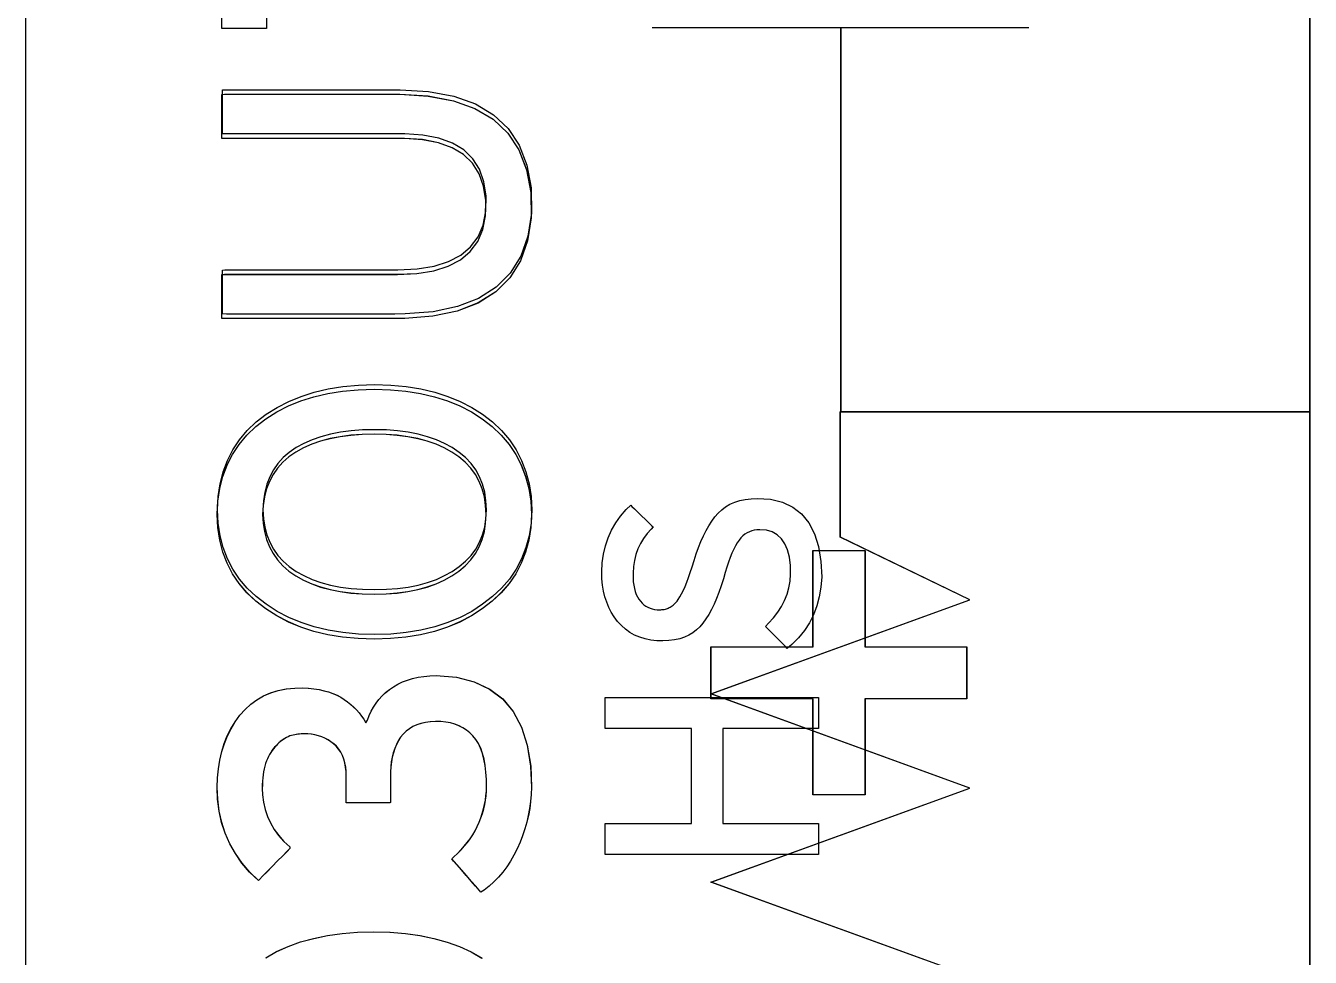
# Model space of a CAD drawing. Extents: x 1 to 47.7, y 0.2 to 35.
# Drawn here: x 34.5485 to 34.9582, y 5.9611 to 6.2583 of the extents above; entities that cross this region are included whole.
import ezdxf

# ---------------------------------------------------------------- set-up
doc = ezdxf.new("R2010")
doc.units = 0
doc.header["$MEASUREMENT"] = 0
for name, color, linetype in [('5_1___24__TARGET_LEDS___12', 7, 'CONTINUOUS'), ('6_1__EMPTY_IO_BOARD_POSITI', 7, 'CONTINUOUS'), ('6_2___8__INDEPENDENT_INPUT', 7, 'CONTINUOUS'), ('6_3___8__OPTOISO_INDEPENDE', 7, 'CONTINUOUS'), ('6_4___24__OPTOISO_INDEPEND', 7, 'CONTINUOUS'), ('6_5___8__INDEPENDENT_INPUT', 7, 'CONTINUOUS'), ('6_6___8__INDEPENDENT_INPUT', 7, 'CONTINUOUS'), ('6_7___8__OPTOISO_INDEPENDE', 7, 'CONTINUOUS'), ('6_8___8__OPTOISO_INDEPENDE', 7, 'CONTINUOUS'), ('7_0_____DWG', 7, 'CONTINUOUS')]:
    doc.layers.add(name, color=color, linetype=linetype)

msp = doc.modelspace()

# ---------------------------------------------------------------- linework, layer by layer
at = {"layer": '5_1___24__TARGET_LEDS___12'}
for points in [[(34.95794, 6.61119), (34.95794, 6.48537), (34.95794, 6.35555), (34.95794, 6.22217), (34.95794, 6.08567), (34.95794, 5.94649), (34.95794, 5.80509), (34.95794, 5.51739), (34.95794, 5.22613), (34.95794, 4.93486), (34.95794, 4.64716)], [(34.74841, 6.2577), (34.86842, 6.2577)], [(34.80842, 6.2577), (34.80842, 6.13521), (34.95794, 6.13521)], [(34.81618, 6.06013), (34.84865, 6.06013), (34.84865, 6.04355), (34.81618, 6.04355), (34.81618, 6.01291), (34.7996, 6.01291), (34.7996, 6.04355), (34.76713, 6.04355), (34.76713, 6.06013), (34.7996, 6.06013), (34.7996, 6.09087), (34.81618, 6.09087), (34.81618, 6.06013)]]:
    msp.add_lwpolyline(points, dxfattribs=at)
for points in [[(34.66785, 6.23786), (34.67697, 6.2373), (34.68497, 6.23578), (34.69187, 6.23331), (34.69765, 6.22987), (34.70232, 6.22547), (34.70588, 6.22011), (34.70832, 6.2138), (34.70965, 6.20652), (34.70977, 6.19849), (34.70863, 6.19115), (34.70637, 6.18475), (34.703, 6.17931), (34.69852, 6.17482), (34.69292, 6.17128), (34.68621, 6.16868), (34.67839, 6.16704), (34.66946, 6.16634), (34.66616, 6.16631), (34.66116, 6.16631), (34.6535, 6.16631), (34.64425, 6.16631), (34.63446, 6.16631), (34.62521, 6.16631), (34.61755, 6.16631), (34.61255, 6.16631), (34.61118, 6.16634), (34.61118, 6.16706), (34.61118, 6.16861), (34.61118, 6.17072), (34.61118, 6.17312), (34.61118, 6.17555), (34.61118, 6.17774), (34.61118, 6.17942), (34.61118, 6.18033), (34.61196, 6.18042), (34.61627, 6.18042), (34.62344, 6.18042), (34.6324, 6.18042), (34.64211, 6.18042), (34.65149, 6.18042), (34.6595, 6.18042), (34.66509, 6.18042), (34.66718, 6.18042), (34.67333, 6.18071), (34.67871, 6.18158), (34.68335, 6.18304), (34.68723, 6.18508), (34.69037, 6.1877), (34.69274, 6.1909), (34.69437, 6.19469), (34.69524, 6.19906), (34.69533, 6.20395), (34.69463, 6.20851), (34.6932, 6.21248), (34.69105, 6.21585), (34.68817, 6.21863), (34.68456, 6.2208), (34.68023, 6.22238), (34.67516, 6.22336), (34.66938, 6.22375), (34.66674, 6.22375), (34.66169, 6.22375), (34.65395, 6.22375), (34.6446, 6.22375), (34.63471, 6.22375), (34.62536, 6.22375), (34.61762, 6.22375), (34.61257, 6.22375), (34.61118, 6.22378), (34.61118, 6.2245), (34.61118, 6.22605), (34.61118, 6.22816), (34.61118, 6.23056), (34.61118, 6.23299), (34.61118, 6.23518), (34.61118, 6.23686), (34.61118, 6.23777), (34.61197, 6.23786), (34.61633, 6.23786), (34.62359, 6.23786), (34.63266, 6.23786), (34.64247, 6.23786), (34.65197, 6.23786), (34.66008, 6.23786), (34.66573, 6.23786)], [(34.65974, 6.1438), (34.66491, 6.14362), (34.66983, 6.14316), (34.67451, 6.14241), (34.67893, 6.14137), (34.68311, 6.14005), (34.68703, 6.13844), (34.6907, 6.13654), (34.69413, 6.13435), (34.69733, 6.13187), (34.70021, 6.12913), (34.70272, 6.12617), (34.70485, 6.123), (34.70661, 6.11961), (34.708, 6.116), (34.70901, 6.11217), (34.70965, 6.10812), (34.70992, 6.10385), (34.70965, 6.09962), (34.70901, 6.09561), (34.708, 6.09183), (34.70661, 6.08826), (34.70485, 6.08492), (34.70272, 6.08179), (34.70021, 6.07889), (34.69733, 6.07621), (34.69413, 6.07372), (34.6907, 6.07148), (34.68703, 6.06954), (34.68311, 6.06789), (34.67893, 6.06653), (34.67451, 6.06547), (34.66983, 6.0647), (34.66491, 6.06423), (34.65974, 6.06405), (34.65456, 6.06423), (34.64963, 6.0647), (34.64494, 6.06547), (34.64049, 6.06653), (34.63629, 6.06789), (34.63234, 6.06954), (34.62863, 6.07148), (34.62516, 6.07372), (34.62196, 6.07621), (34.61913, 6.07889), (34.61666, 6.08179), (34.61456, 6.08492), (34.61283, 6.08826), (34.61147, 6.09183), (34.61048, 6.09561), (34.60987, 6.09962), (34.60962, 6.10385), (34.60987, 6.10812), (34.61048, 6.11217), (34.61147, 6.116), (34.61283, 6.11961), (34.61456, 6.123), (34.61666, 6.12617), (34.61913, 6.12913), (34.62196, 6.13187), (34.62516, 6.13435), (34.62863, 6.13654), (34.63234, 6.13844), (34.63629, 6.14005), (34.64049, 6.14137), (34.64494, 6.14241), (34.64963, 6.14316), (34.65456, 6.14362)], [(34.65974, 6.12942), (34.65592, 6.12933), (34.6523, 6.12907), (34.64888, 6.12862), (34.64565, 6.128), (34.64262, 6.12719), (34.63979, 6.12621), (34.63715, 6.12505), (34.63472, 6.12372), (34.63251, 6.12219), (34.63057, 6.1205), (34.62889, 6.11863), (34.62746, 6.11659), (34.62628, 6.11438), (34.62536, 6.112), (34.6247, 6.10945), (34.62429, 6.10674), (34.62413, 6.10385), (34.62429, 6.10103), (34.6247, 6.09837), (34.62536, 6.09586), (34.62628, 6.09352), (34.62746, 6.09134), (34.62889, 6.08932), (34.63057, 6.08747), (34.63251, 6.08577), (34.63472, 6.08424), (34.63715, 6.08287), (34.63979, 6.08169), (34.64262, 6.08069), (34.64565, 6.07988), (34.64888, 6.07924), (34.6523, 6.07879), (34.65592, 6.07851), (34.65974, 6.07842), (34.66351, 6.07851), (34.66709, 6.07879), (34.67047, 6.07924), (34.67366, 6.07988), (34.67666, 6.08069), (34.67947, 6.08169), (34.68208, 6.08287), (34.68449, 6.08424), (34.68675, 6.08577), (34.68878, 6.08747), (34.69054, 6.08932), (34.69203, 6.09134), (34.69324, 6.09352), (34.69419, 6.09586), (34.69487, 6.09837), (34.69527, 6.10103), (34.69541, 6.10385), (34.69527, 6.10674), (34.69487, 6.10945), (34.69419, 6.112), (34.69324, 6.11438), (34.69203, 6.11659), (34.69054, 6.11863), (34.68878, 6.1205), (34.68675, 6.12219), (34.68449, 6.12372), (34.68208, 6.12505), (34.67947, 6.12621), (34.67666, 6.12719), (34.67366, 6.128), (34.67047, 6.12862), (34.66709, 6.12907), (34.66351, 6.12933)]]:
    msp.add_lwpolyline(points, close=True, dxfattribs=at)
at = {"layer": '6_1__EMPTY_IO_BOARD_POSITI'}
msp.add_lwpolyline([(34.95817, 4.68225), (34.95817, 4.88423), (34.95817, 5.29327), (34.95817, 5.70091), (34.95817, 5.90113), (34.95817, 6.09733), (34.95817, 6.28827), (34.95817, 6.47273), (34.95817, 6.56214)], dxfattribs=at)
at = {"layer": '6_2___8__INDEPENDENT_INPUT'}
for points in [[(34.95794, 6.61119), (34.95794, 6.48537), (34.95794, 6.35555), (34.95794, 6.22217), (34.95794, 6.08567), (34.95794, 5.94649), (34.95794, 5.80509), (34.95794, 5.51739), (34.95794, 5.22613), (34.95794, 4.93486), (34.95794, 4.64716)], [(34.62531, 6.29894), (34.70825, 6.29894), (34.70825, 6.28484), (34.62531, 6.28484), (34.62531, 6.25738), (34.61107, 6.25738), (34.61107, 6.32643), (34.62531, 6.32643), (34.62531, 6.29894)], [(34.7483, 6.2577), (34.8683, 6.2577)], [(34.80829, 6.2577), (34.80829, 6.13521), (34.95794, 6.13521)]]:
    msp.add_lwpolyline(points, dxfattribs=at)
for points in [[(34.66774, 6.23641), (34.67686, 6.23585), (34.68486, 6.23434), (34.69176, 6.23186), (34.69754, 6.22842), (34.70221, 6.22403), (34.70577, 6.21867), (34.70821, 6.21235), (34.70955, 6.20508), (34.70967, 6.19705), (34.70852, 6.18971), (34.70626, 6.18331), (34.70289, 6.17787), (34.69841, 6.17338), (34.69281, 6.16983), (34.6861, 6.16724), (34.67828, 6.16559), (34.66935, 6.1649), (34.66605, 6.16488), (34.66105, 6.16488), (34.65339, 6.16488), (34.64414, 6.16488), (34.63436, 6.16488), (34.6251, 6.16488), (34.61744, 6.16488), (34.61244, 6.16488), (34.61107, 6.1649), (34.61107, 6.16562), (34.61107, 6.16717), (34.61107, 6.16928), (34.61107, 6.17168), (34.61107, 6.1741), (34.61107, 6.17629), (34.61107, 6.17797), (34.61107, 6.17888), (34.61185, 6.17897), (34.61616, 6.17897), (34.62333, 6.17897), (34.63229, 6.17897), (34.642, 6.17897), (34.65138, 6.17897), (34.6594, 6.17897), (34.66498, 6.17897), (34.66707, 6.17897), (34.67322, 6.17926), (34.67861, 6.18013), (34.68324, 6.18159), (34.68713, 6.18363), (34.69026, 6.18625), (34.69264, 6.18945), (34.69426, 6.19324), (34.69514, 6.19761), (34.69522, 6.2025), (34.69452, 6.20707), (34.69309, 6.21104), (34.69094, 6.21441), (34.68806, 6.21719), (34.68445, 6.21936), (34.68012, 6.22094), (34.67506, 6.22193), (34.66927, 6.22231), (34.66664, 6.22232), (34.66158, 6.22232), (34.65384, 6.22232), (34.64449, 6.22232), (34.6346, 6.22232), (34.62525, 6.22232), (34.61751, 6.22232), (34.61246, 6.22232), (34.61107, 6.22234), (34.61107, 6.22306), (34.61107, 6.22461), (34.61107, 6.22672), (34.61107, 6.22912), (34.61107, 6.23154), (34.61107, 6.23373), (34.61107, 6.23541), (34.61107, 6.23632), (34.61186, 6.23641), (34.61622, 6.23641), (34.62348, 6.23641), (34.63255, 6.23641), (34.64236, 6.23641), (34.65186, 6.23641), (34.65997, 6.23641), (34.66562, 6.23641)], [(34.65963, 6.14235), (34.6648, 6.14217), (34.66973, 6.14171), (34.6744, 6.14096), (34.67882, 6.13993), (34.683, 6.1386), (34.68692, 6.13699), (34.6906, 6.13509), (34.69402, 6.1329), (34.69722, 6.13041), (34.7001, 6.12768), (34.70261, 6.12472), (34.70474, 6.12155), (34.7065, 6.11816), (34.70789, 6.11455), (34.7089, 6.11072), (34.70954, 6.10668), (34.70981, 6.10242), (34.70954, 6.09818), (34.7089, 6.09417), (34.70789, 6.09038), (34.7065, 6.08681), (34.70474, 6.08347), (34.70261, 6.08035), (34.7001, 6.07745), (34.69722, 6.07477), (34.69402, 6.07228), (34.6906, 6.07004), (34.68692, 6.06809), (34.683, 6.06644), (34.67882, 6.06508), (34.6744, 6.06402), (34.66973, 6.06326), (34.6648, 6.06278), (34.65963, 6.06261), (34.65445, 6.06278), (34.64952, 6.06326), (34.64483, 6.06402), (34.64039, 6.06508), (34.63619, 6.06644), (34.63223, 6.06809), (34.62852, 6.07004), (34.62505, 6.07228), (34.62186, 6.07477), (34.61902, 6.07745), (34.61655, 6.08035), (34.61445, 6.08347), (34.61272, 6.08681), (34.61136, 6.09038), (34.61038, 6.09417), (34.60976, 6.09818), (34.60951, 6.10242), (34.60976, 6.10668), (34.61038, 6.11072), (34.61136, 6.11455), (34.61272, 6.11816), (34.61445, 6.12155), (34.61655, 6.12472), (34.61902, 6.12768), (34.62186, 6.13041), (34.62505, 6.1329), (34.62852, 6.13509), (34.63223, 6.13699), (34.63619, 6.1386), (34.64039, 6.13993), (34.64483, 6.14096), (34.64952, 6.14171), (34.65445, 6.14217)], [(34.65963, 6.12798), (34.65581, 6.12789), (34.65219, 6.12763), (34.64877, 6.12718), (34.64554, 6.12656), (34.64251, 6.12576), (34.63968, 6.12478), (34.63705, 6.12362), (34.63461, 6.12228), (34.6324, 6.12075), (34.63046, 6.11905), (34.62878, 6.11718), (34.62735, 6.11514), (34.62617, 6.11294), (34.62526, 6.11056), (34.62459, 6.10802), (34.62418, 6.1053), (34.62402, 6.10242), (34.62418, 6.09959), (34.62459, 6.09692), (34.62526, 6.09442), (34.62617, 6.09208), (34.62735, 6.0899), (34.62878, 6.08788), (34.63046, 6.08603), (34.6324, 6.08434), (34.63461, 6.0828), (34.63705, 6.08144), (34.63968, 6.08025), (34.64251, 6.07925), (34.64554, 6.07843), (34.64877, 6.07779), (34.65219, 6.07734), (34.65581, 6.07706), (34.65963, 6.07697), (34.6634, 6.07706), (34.66698, 6.07734), (34.67036, 6.07779), (34.67356, 6.07843), (34.67655, 6.07925), (34.67936, 6.08025), (34.68197, 6.08144), (34.68438, 6.0828), (34.68664, 6.08434), (34.68867, 6.08603), (34.69043, 6.08788), (34.69192, 6.0899), (34.69313, 6.09208), (34.69408, 6.09442), (34.69476, 6.09692), (34.69516, 6.09959), (34.6953, 6.10242), (34.69516, 6.1053), (34.69476, 6.10802), (34.69408, 6.11056), (34.69313, 6.11294), (34.69192, 6.11514), (34.69043, 6.11718), (34.68867, 6.11905), (34.68664, 6.12075), (34.68438, 6.12228), (34.68197, 6.12362), (34.67936, 6.12478), (34.67655, 6.12576), (34.67356, 6.12656), (34.67036, 6.12718), (34.66698, 6.12763), (34.6634, 6.12789)]]:
    msp.add_lwpolyline(points, close=True, dxfattribs=at)
at = {"layer": '6_3___8__OPTOISO_INDEPENDE'}
for points in [[(34.95794, 6.61119), (34.95794, 6.48537), (34.95794, 6.35555), (34.95794, 6.22217), (34.95794, 6.08567), (34.95794, 5.94649), (34.95794, 5.80509), (34.95794, 5.51739), (34.95794, 5.22613), (34.95794, 4.93486), (34.95794, 4.64716)], [(34.62531, 6.29894), (34.70825, 6.29894), (34.70825, 6.28484), (34.62531, 6.28484), (34.62531, 6.25738), (34.61107, 6.25738), (34.61107, 6.32643), (34.62531, 6.32643), (34.62531, 6.29894)], [(34.7483, 6.2577), (34.8683, 6.2577)], [(34.80829, 6.2577), (34.80829, 6.13521), (34.95794, 6.13521)]]:
    msp.add_lwpolyline(points, dxfattribs=at)
for points in [[(34.66774, 6.23641), (34.67686, 6.23585), (34.68486, 6.23434), (34.69176, 6.23186), (34.69754, 6.22842), (34.70221, 6.22403), (34.70577, 6.21867), (34.70821, 6.21235), (34.70955, 6.20508), (34.70967, 6.19705), (34.70852, 6.18971), (34.70626, 6.18331), (34.70289, 6.17787), (34.69841, 6.17338), (34.69281, 6.16983), (34.6861, 6.16724), (34.67828, 6.16559), (34.66935, 6.1649), (34.66605, 6.16488), (34.66105, 6.16488), (34.65339, 6.16488), (34.64414, 6.16488), (34.63436, 6.16488), (34.6251, 6.16488), (34.61744, 6.16488), (34.61244, 6.16488), (34.61107, 6.1649), (34.61107, 6.16562), (34.61107, 6.16717), (34.61107, 6.16928), (34.61107, 6.17168), (34.61107, 6.1741), (34.61107, 6.17629), (34.61107, 6.17797), (34.61107, 6.17888), (34.61185, 6.17897), (34.61616, 6.17897), (34.62333, 6.17897), (34.63229, 6.17897), (34.642, 6.17897), (34.65138, 6.17897), (34.6594, 6.17897), (34.66498, 6.17897), (34.66707, 6.17897), (34.67322, 6.17926), (34.67861, 6.18013), (34.68324, 6.18159), (34.68713, 6.18363), (34.69026, 6.18625), (34.69264, 6.18945), (34.69426, 6.19324), (34.69514, 6.19761), (34.69522, 6.2025), (34.69452, 6.20707), (34.69309, 6.21104), (34.69094, 6.21441), (34.68806, 6.21719), (34.68445, 6.21936), (34.68012, 6.22094), (34.67506, 6.22193), (34.66927, 6.22231), (34.66664, 6.22232), (34.66158, 6.22232), (34.65384, 6.22232), (34.64449, 6.22232), (34.6346, 6.22232), (34.62525, 6.22232), (34.61751, 6.22232), (34.61246, 6.22232), (34.61107, 6.22234), (34.61107, 6.22306), (34.61107, 6.22461), (34.61107, 6.22672), (34.61107, 6.22912), (34.61107, 6.23154), (34.61107, 6.23373), (34.61107, 6.23541), (34.61107, 6.23632), (34.61186, 6.23641), (34.61622, 6.23641), (34.62348, 6.23641), (34.63255, 6.23641), (34.64236, 6.23641), (34.65186, 6.23641), (34.65997, 6.23641), (34.66562, 6.23641)], [(34.65963, 6.14235), (34.6648, 6.14217), (34.66973, 6.14171), (34.6744, 6.14096), (34.67882, 6.13993), (34.683, 6.1386), (34.68692, 6.13699), (34.6906, 6.13509), (34.69402, 6.1329), (34.69722, 6.13041), (34.7001, 6.12768), (34.70261, 6.12472), (34.70474, 6.12155), (34.7065, 6.11816), (34.70789, 6.11455), (34.7089, 6.11072), (34.70954, 6.10668), (34.70981, 6.10242), (34.70954, 6.09818), (34.7089, 6.09417), (34.70789, 6.09038), (34.7065, 6.08681), (34.70474, 6.08347), (34.70261, 6.08035), (34.7001, 6.07745), (34.69722, 6.07477), (34.69402, 6.07228), (34.6906, 6.07004), (34.68692, 6.06809), (34.683, 6.06644), (34.67882, 6.06508), (34.6744, 6.06402), (34.66973, 6.06326), (34.6648, 6.06278), (34.65963, 6.06261), (34.65445, 6.06278), (34.64952, 6.06326), (34.64483, 6.06402), (34.64039, 6.06508), (34.63619, 6.06644), (34.63223, 6.06809), (34.62852, 6.07004), (34.62505, 6.07228), (34.62186, 6.07477), (34.61902, 6.07745), (34.61655, 6.08035), (34.61445, 6.08347), (34.61272, 6.08681), (34.61136, 6.09038), (34.61038, 6.09417), (34.60976, 6.09818), (34.60951, 6.10242), (34.60976, 6.10668), (34.61038, 6.11072), (34.61136, 6.11455), (34.61272, 6.11816), (34.61445, 6.12155), (34.61655, 6.12472), (34.61902, 6.12768), (34.62186, 6.13041), (34.62505, 6.1329), (34.62852, 6.13509), (34.63223, 6.13699), (34.63619, 6.1386), (34.64039, 6.13993), (34.64483, 6.14096), (34.64952, 6.14171), (34.65445, 6.14217)], [(34.65963, 6.12798), (34.65581, 6.12789), (34.65219, 6.12763), (34.64877, 6.12718), (34.64554, 6.12656), (34.64251, 6.12576), (34.63968, 6.12478), (34.63705, 6.12362), (34.63461, 6.12228), (34.6324, 6.12075), (34.63046, 6.11905), (34.62878, 6.11718), (34.62735, 6.11514), (34.62617, 6.11294), (34.62526, 6.11056), (34.62459, 6.10802), (34.62418, 6.1053), (34.62402, 6.10242), (34.62418, 6.09959), (34.62459, 6.09692), (34.62526, 6.09442), (34.62617, 6.09208), (34.62735, 6.0899), (34.62878, 6.08788), (34.63046, 6.08603), (34.6324, 6.08434), (34.63461, 6.0828), (34.63705, 6.08144), (34.63968, 6.08025), (34.64251, 6.07925), (34.64554, 6.07843), (34.64877, 6.07779), (34.65219, 6.07734), (34.65581, 6.07706), (34.65963, 6.07697), (34.6634, 6.07706), (34.66698, 6.07734), (34.67036, 6.07779), (34.67356, 6.07843), (34.67655, 6.07925), (34.67936, 6.08025), (34.68197, 6.08144), (34.68438, 6.0828), (34.68664, 6.08434), (34.68867, 6.08603), (34.69043, 6.08788), (34.69192, 6.0899), (34.69313, 6.09208), (34.69408, 6.09442), (34.69476, 6.09692), (34.69516, 6.09959), (34.6953, 6.10242), (34.69516, 6.1053), (34.69476, 6.10802), (34.69408, 6.11056), (34.69313, 6.11294), (34.69192, 6.11514), (34.69043, 6.11718), (34.68867, 6.11905), (34.68664, 6.12075), (34.68438, 6.12228), (34.68197, 6.12362), (34.67936, 6.12478), (34.67655, 6.12576), (34.67356, 6.12656), (34.67036, 6.12718), (34.66698, 6.12763), (34.6634, 6.12789)]]:
    msp.add_lwpolyline(points, close=True, dxfattribs=at)
at = {"layer": '6_4___24__OPTOISO_INDEPEND'}
for points in [[(34.95794, 6.61119), (34.95794, 6.48537), (34.95794, 6.35555), (34.95794, 6.22217), (34.95794, 6.08567), (34.95794, 5.94649), (34.95794, 5.80509), (34.95794, 5.51739), (34.95794, 5.22613), (34.95794, 4.93486), (34.95794, 4.64716)], [(34.62531, 6.29892), (34.70825, 6.29892), (34.70825, 6.28483), (34.62531, 6.28483), (34.62531, 6.25736), (34.61107, 6.25736), (34.61107, 6.32642), (34.62531, 6.32642), (34.62531, 6.29892)], [(34.74828, 6.2577), (34.86829, 6.2577)], [(34.80829, 6.2577), (34.80829, 6.13521), (34.95794, 6.13521)], [(34.8013, 6.03415), (34.77077, 6.03415), (34.77077, 6.00381), (34.8013, 6.00381), (34.8013, 5.99395), (34.73326, 5.99395), (34.73326, 6.00381), (34.76081, 6.00381), (34.76081, 6.03415), (34.73326, 6.03415), (34.73326, 6.04403), (34.8013, 6.04403), (34.8013, 6.03415)]]:
    msp.add_lwpolyline(points, dxfattribs=at)
for points in [[(34.66774, 6.2364), (34.67686, 6.23584), (34.68486, 6.23432), (34.69176, 6.23185), (34.69754, 6.22841), (34.70221, 6.22401), (34.70577, 6.21866), (34.70821, 6.21234), (34.70955, 6.20506), (34.70967, 6.19703), (34.70852, 6.18969), (34.70626, 6.1833), (34.70289, 6.17786), (34.69841, 6.17336), (34.69281, 6.16982), (34.6861, 6.16723), (34.67828, 6.16558), (34.66935, 6.16489), (34.66605, 6.16486), (34.66105, 6.16486), (34.65339, 6.16486), (34.64414, 6.16486), (34.63436, 6.16486), (34.6251, 6.16486), (34.61744, 6.16486), (34.61244, 6.16486), (34.61107, 6.16489), (34.61107, 6.16561), (34.61107, 6.16716), (34.61107, 6.16926), (34.61107, 6.17166), (34.61107, 6.17409), (34.61107, 6.17628), (34.61107, 6.17796), (34.61107, 6.17887), (34.61185, 6.17896), (34.61616, 6.17896), (34.62333, 6.17896), (34.63229, 6.17896), (34.642, 6.17896), (34.65138, 6.17896), (34.6594, 6.17896), (34.66498, 6.17896), (34.66707, 6.17896), (34.67322, 6.17925), (34.67861, 6.18012), (34.68324, 6.18157), (34.68713, 6.18361), (34.69026, 6.18623), (34.69264, 6.18944), (34.69426, 6.19322), (34.69514, 6.19759), (34.69522, 6.20249), (34.69452, 6.20706), (34.69309, 6.21103), (34.69094, 6.2144), (34.68806, 6.21717), (34.68445, 6.21935), (34.68012, 6.22093), (34.67506, 6.22191), (34.66927, 6.2223), (34.66664, 6.2223), (34.66158, 6.2223), (34.65384, 6.2223), (34.64449, 6.2223), (34.6346, 6.2223), (34.62525, 6.2223), (34.61751, 6.2223), (34.61246, 6.2223), (34.61107, 6.22233), (34.61107, 6.22305), (34.61107, 6.2246), (34.61107, 6.2267), (34.61107, 6.2291), (34.61107, 6.23153), (34.61107, 6.23372), (34.61107, 6.2354), (34.61107, 6.23631), (34.61186, 6.2364), (34.61622, 6.2364), (34.62348, 6.2364), (34.63255, 6.2364), (34.64236, 6.2364), (34.65186, 6.2364), (34.65997, 6.2364), (34.66562, 6.2364)], [(34.65963, 6.14233), (34.6648, 6.14216), (34.66973, 6.1417), (34.6744, 6.14095), (34.67882, 6.13992), (34.683, 6.13859), (34.68692, 6.13698), (34.6906, 6.13508), (34.69402, 6.1329), (34.69722, 6.13041), (34.7001, 6.12767), (34.70261, 6.12471), (34.70474, 6.12154), (34.7065, 6.11815), (34.70789, 6.11454), (34.7089, 6.11071), (34.70954, 6.10667), (34.70981, 6.1024), (34.70954, 6.09817), (34.7089, 6.09416), (34.70789, 6.09037), (34.7065, 6.0868), (34.70474, 6.08346), (34.70261, 6.08033), (34.7001, 6.07743), (34.69722, 6.07476), (34.69402, 6.07227), (34.6906, 6.07003), (34.68692, 6.06808), (34.683, 6.06643), (34.67882, 6.06507), (34.6744, 6.06401), (34.66973, 6.06324), (34.6648, 6.06277), (34.65963, 6.06259), (34.65445, 6.06277), (34.64952, 6.06324), (34.64483, 6.06401), (34.64039, 6.06507), (34.63619, 6.06643), (34.63223, 6.06808), (34.62852, 6.07003), (34.62505, 6.07227), (34.62186, 6.07476), (34.61902, 6.07743), (34.61655, 6.08033), (34.61445, 6.08346), (34.61272, 6.0868), (34.61136, 6.09037), (34.61038, 6.09416), (34.60976, 6.09817), (34.60951, 6.1024), (34.60976, 6.10667), (34.61038, 6.11071), (34.61136, 6.11454), (34.61272, 6.11815), (34.61445, 6.12154), (34.61655, 6.12471), (34.61902, 6.12767), (34.62186, 6.13041), (34.62505, 6.1329), (34.62852, 6.13508), (34.63223, 6.13698), (34.63619, 6.13859), (34.64039, 6.13992), (34.64483, 6.14095), (34.64952, 6.1417), (34.65445, 6.14216)], [(34.65963, 6.12797), (34.65581, 6.12788), (34.65219, 6.12761), (34.64877, 6.12717), (34.64554, 6.12655), (34.64251, 6.12574), (34.63968, 6.12476), (34.63705, 6.1236), (34.63461, 6.12226), (34.6324, 6.12074), (34.63046, 6.11904), (34.62878, 6.11717), (34.62735, 6.11513), (34.62617, 6.11292), (34.62526, 6.11055), (34.62459, 6.108), (34.62418, 6.10529), (34.62402, 6.1024), (34.62418, 6.09957), (34.62459, 6.09691), (34.62526, 6.09441), (34.62617, 6.09207), (34.62735, 6.08989), (34.62878, 6.08787), (34.63046, 6.08602), (34.6324, 6.08432), (34.63461, 6.08279), (34.63705, 6.08142), (34.63968, 6.08024), (34.64251, 6.07924), (34.64554, 6.07842), (34.64877, 6.07778), (34.65219, 6.07732), (34.65581, 6.07705), (34.65963, 6.07696), (34.6634, 6.07705), (34.66698, 6.07732), (34.67036, 6.07778), (34.67356, 6.07842), (34.67655, 6.07924), (34.67936, 6.08024), (34.68197, 6.08142), (34.68438, 6.08279), (34.68664, 6.08432), (34.68867, 6.08602), (34.69043, 6.08787), (34.69192, 6.08989), (34.69313, 6.09207), (34.69408, 6.09441), (34.69476, 6.09691), (34.69516, 6.09957), (34.6953, 6.1024), (34.69516, 6.10529), (34.69476, 6.108), (34.69408, 6.11055), (34.69313, 6.11292), (34.69192, 6.11513), (34.69043, 6.11717), (34.68867, 6.11904), (34.68664, 6.12074), (34.68438, 6.12226), (34.68197, 6.1236), (34.67936, 6.12476), (34.67655, 6.12574), (34.67356, 6.12655), (34.67036, 6.12717), (34.66698, 6.12761), (34.6634, 6.12788)], [(34.78177, 6.10749), (34.78606, 6.10721), (34.78985, 6.1063), (34.79314, 6.10474), (34.79593, 6.10255), (34.79823, 6.09972), (34.80002, 6.09625), (34.80131, 6.09214), (34.80211, 6.08739), (34.80236, 6.08244), (34.80211, 6.0792), (34.80158, 6.07612), (34.80079, 6.07319), (34.79973, 6.07041), (34.79841, 6.0678), (34.79682, 6.06534), (34.79496, 6.06304), (34.79284, 6.06089), (34.79136, 6.05968), (34.79093, 6.06011), (34.79013, 6.06091), (34.78908, 6.06197), (34.7879, 6.06315), (34.78672, 6.06434), (34.78565, 6.0654), (34.78484, 6.06622), (34.78439, 6.06667), (34.78534, 6.06767), (34.78694, 6.06939), (34.78833, 6.07118), (34.78952, 6.07304), (34.7905, 6.07497), (34.79129, 6.07696), (34.79187, 6.07902), (34.79224, 6.08115), (34.79241, 6.08334), (34.79235, 6.08614), (34.79203, 6.08879), (34.79145, 6.0911), (34.79062, 6.09305), (34.78953, 6.09465), (34.78818, 6.0959), (34.78658, 6.0968), (34.78472, 6.09734), (34.7826, 6.09753), (34.78167, 6.0975), (34.78084, 6.09738), (34.78004, 6.09717), (34.77928, 6.09689), (34.77855, 6.09652), (34.77786, 6.09606), (34.77721, 6.09553), (34.77659, 6.0949), (34.776, 6.09419), (34.77542, 6.09334), (34.77485, 6.09236), (34.77428, 6.09126), (34.77372, 6.09003), (34.77316, 6.08868), (34.77262, 6.08719), (34.77207, 6.08559), (34.77154, 6.08385), (34.77097, 6.08185), (34.77028, 6.07961), (34.76956, 6.07751), (34.7688, 6.07555), (34.768, 6.07372), (34.76717, 6.07202), (34.76631, 6.07046), (34.7654, 6.06904), (34.76447, 6.06775), (34.76351, 6.06658), (34.76246, 6.06555), (34.76128, 6.06465), (34.75999, 6.06388), (34.75858, 6.06324), (34.75704, 6.06274), (34.75538, 6.06237), (34.7536, 6.06213), (34.7517, 6.06203), (34.74972, 6.06208), (34.74781, 6.06229), (34.746, 6.06267), (34.74429, 6.0632), (34.74268, 6.0639), (34.74117, 6.06475), (34.73975, 6.06577), (34.73844, 6.06694), (34.73723, 6.06828), (34.73617, 6.06969), (34.73524, 6.07117), (34.73444, 6.07274), (34.73376, 6.0744), (34.7332, 6.07614), (34.73276, 6.07797), (34.73244, 6.07988), (34.73225, 6.08188), (34.73218, 6.08405), (34.73234, 6.08694), (34.73274, 6.08972), (34.73336, 6.09238), (34.73422, 6.09493), (34.73532, 6.09735), (34.73664, 6.09966), (34.7382, 6.10185), (34.73999, 6.10392), (34.74144, 6.10531), (34.74183, 6.10493), (34.74262, 6.10417), (34.74369, 6.10314), (34.74489, 6.10198), (34.74611, 6.10081), (34.74721, 6.09974), (34.74808, 6.0989), (34.74858, 6.09842), (34.74797, 6.0977), (34.74666, 6.09626), (34.74551, 6.09473), (34.74453, 6.09312), (34.74372, 6.09141), (34.74308, 6.08961), (34.7426, 6.08773), (34.7423, 6.08575), (34.74216, 6.08369), (34.74217, 6.08213), (34.74226, 6.08091), (34.7424, 6.07978), (34.74261, 6.07873), (34.74287, 6.07776), (34.74319, 6.07687), (34.74357, 6.07606), (34.74401, 6.07533), (34.7445, 6.07468), (34.74506, 6.07412), (34.74565, 6.07361), (34.74627, 6.07318), (34.74692, 6.07281), (34.74761, 6.07251), (34.74832, 6.07228), (34.74906, 6.07211), (34.74984, 6.07201), (34.75063, 6.07198), (34.75102, 6.07199), (34.7514, 6.07202), (34.75177, 6.07206), (34.75213, 6.07212), (34.75247, 6.07219), (34.7528, 6.07229), (34.75312, 6.0724), (34.75342, 6.07252), (34.75373, 6.07267), (34.75405, 6.07283), (34.75437, 6.07302), (34.75468, 6.07324), (34.75499, 6.07349), (34.7553, 6.07377), (34.7556, 6.07407), (34.7559, 6.0744), (34.75619, 6.07476), (34.75659, 6.07529), (34.75712, 6.07612), (34.75766, 6.07709), (34.75821, 6.07819), (34.75876, 6.07942), (34.75931, 6.08079), (34.75987, 6.08228), (34.76043, 6.08392), (34.761, 6.08568), (34.76162, 6.08775), (34.76232, 6.08987), (34.76305, 6.09188), (34.76382, 6.09378), (34.76463, 6.09556), (34.76548, 6.09723), (34.76636, 6.0988), (34.76729, 6.10025), (34.76826, 6.10159), (34.76929, 6.10281), (34.77044, 6.10389), (34.7717, 6.10483), (34.77309, 6.10563), (34.77459, 6.10628), (34.77621, 6.1068), (34.77794, 6.10717), (34.7798, 6.1074)]]:
    msp.add_lwpolyline(points, close=True, dxfattribs=at)
at = {"layer": '6_5___8__INDEPENDENT_INPUT'}
for points in [[(34.95794, 6.61119), (34.95794, 6.48537), (34.95794, 6.35555), (34.95794, 6.22217), (34.95794, 6.08567), (34.95794, 5.94649), (34.95794, 5.80509), (34.95794, 5.51739), (34.95794, 5.22613), (34.95794, 4.93486), (34.95794, 4.64716)], [(34.95795, 5.8351), (34.80829, 5.8351), (34.80829, 5.90508), (34.76703, 5.92509), (34.84954, 5.9551), (34.76703, 5.98512), (34.84954, 6.01513), (34.76703, 6.04515), (34.84954, 6.07517), (34.80828, 6.09517), (34.80828, 6.1351), (34.95795, 6.1351)], [(34.62504, 5.96102), (34.62848, 5.96295), (34.63217, 5.96462), (34.6361, 5.96603), (34.64028, 5.96718), (34.64471, 5.96808), (34.64939, 5.96872), (34.65432, 5.96911), (34.65949, 5.96924), (34.66464, 5.96911), (34.66955, 5.96872), (34.67422, 5.96807), (34.67865, 5.96716), (34.68284, 5.96599), (34.68679, 5.96455), (34.69051, 5.96286), (34.69399, 5.96091)]]:
    msp.add_lwpolyline(points, dxfattribs=at)
msp.add_lwpolyline([(34.67939, 6.051), (34.68583, 6.05044), (34.69151, 6.04901), (34.69642, 6.04671), (34.70057, 6.04354), (34.70395, 6.03949), (34.70656, 6.03457), (34.70841, 6.02878), (34.70949, 6.02212), (34.7098, 6.01538), (34.70969, 6.0131), (34.70948, 6.01084), (34.70917, 6.00861), (34.70877, 6.0064), (34.70826, 6.00422), (34.70765, 6.00207), (34.70694, 5.99993), (34.70613, 5.99783), (34.70521, 5.99574), (34.70418, 5.99373), (34.70306, 5.99182), (34.70187, 5.99001), (34.70059, 5.9883), (34.69923, 5.9867), (34.69779, 5.9852), (34.69626, 5.9838), (34.69465, 5.98251), (34.69363, 5.98188), (34.69304, 5.98256), (34.69196, 5.9838), (34.69056, 5.98541), (34.68899, 5.9872), (34.68742, 5.989), (34.68602, 5.99061), (34.68494, 5.99184), (34.68435, 5.99252), (34.68499, 5.99319), (34.68618, 5.99427), (34.68729, 5.99539), (34.68833, 5.99654), (34.6893, 5.99773), (34.6902, 5.99896), (34.69103, 6.00022), (34.69179, 6.00152), (34.69247, 6.00285), (34.69309, 6.00424), (34.69363, 6.00564), (34.6941, 6.00704), (34.6945, 6.00845), (34.69483, 6.00986), (34.69509, 6.01127), (34.69527, 6.01269), (34.69539, 6.01411), (34.69543, 6.01553), (34.69539, 6.01786), (34.69524, 6.02018), (34.69498, 6.02234), (34.69461, 6.02433), (34.69413, 6.02615), (34.69354, 6.02781), (34.69284, 6.0293), (34.69202, 6.03062), (34.69109, 6.03177), (34.69011, 6.03275), (34.68905, 6.03361), (34.68789, 6.03436), (34.68665, 6.03499), (34.68532, 6.0355), (34.68391, 6.0359), (34.68241, 6.03617), (34.68082, 6.03633), (34.67915, 6.03637), (34.67751, 6.03627), (34.67597, 6.03605), (34.67453, 6.03572), (34.67319, 6.03527), (34.67195, 6.03471), (34.67082, 6.03404), (34.66978, 6.03325), (34.66885, 6.03235), (34.66802, 6.03132), (34.66731, 6.0302), (34.66669, 6.029), (34.66615, 6.02773), (34.6657, 6.02638), (34.66534, 6.02496), (34.66507, 6.02346), (34.66489, 6.02189), (34.6648, 6.02025), (34.66478, 6.01921), (34.66478, 6.01866), (34.66478, 6.01765), (34.66478, 6.01633), (34.66478, 6.01487), (34.66478, 6.0134), (34.66478, 6.01208), (34.66478, 6.01107), (34.66478, 6.01052), (34.66461, 6.01046), (34.66361, 6.01046), (34.6619, 6.01046), (34.65975, 6.01046), (34.65739, 6.01046), (34.65506, 6.01046), (34.65301, 6.01046), (34.65148, 6.01046), (34.65072, 6.01046), (34.65068, 6.01062), (34.65068, 6.01131), (34.65068, 6.01241), (34.65068, 6.01376), (34.65068, 6.01522), (34.65068, 6.01664), (34.65068, 6.01787), (34.65068, 6.01875), (34.65068, 6.01914), (34.65064, 6.02042), (34.6505, 6.02182), (34.65026, 6.02314), (34.64992, 6.02437), (34.64947, 6.02551), (34.64892, 6.02657), (34.64827, 6.02754), (34.64752, 6.02843), (34.64666, 6.02923), (34.64578, 6.02991), (34.64485, 6.03052), (34.64388, 6.03104), (34.64286, 6.03148), (34.64181, 6.03183), (34.6407, 6.03211), (34.63956, 6.0323), (34.63837, 6.03241), (34.63725, 6.03244), (34.63677, 6.03243), (34.63628, 6.03241), (34.63578, 6.03236), (34.63528, 6.0323), (34.63477, 6.03222), (34.63425, 6.03213), (34.63373, 6.03202), (34.6332, 6.03189), (34.63266, 6.03173), (34.63213, 6.0315), (34.63161, 6.03124), (34.63111, 6.03096), (34.63062, 6.03064), (34.63013, 6.0303), (34.62966, 6.02992), (34.62921, 6.02952), (34.62876, 6.02909), (34.62831, 6.02864), (34.62786, 6.02814), (34.62742, 6.02762), (34.62701, 6.02706), (34.62661, 6.02647), (34.62624, 6.02584), (34.62588, 6.02518), (34.62555, 6.02449), (34.62524, 6.02376), (34.62496, 6.02298), (34.62471, 6.02215), (34.6245, 6.02127), (34.62432, 6.02034), (34.62417, 6.01937), (34.62406, 6.01835), (34.62397, 6.01729), (34.62391, 6.01618), (34.62389, 6.01503), (34.62396, 6.01295), (34.62427, 6.01059), (34.62479, 6.0083), (34.62554, 6.0061), (34.62652, 6.00398), (34.62772, 6.00195), (34.62914, 5.99999), (34.63079, 5.99812), (34.63266, 5.99633), (34.63268, 5.99581), (34.63178, 5.99489), (34.63043, 5.99352), (34.6288, 5.99186), (34.62706, 5.99009), (34.62541, 5.98841), (34.624, 5.98698), (34.62303, 5.98599), (34.62267, 5.98562), (34.61989, 5.98834), (34.61744, 5.9912), (34.61533, 5.99421), (34.61354, 5.99738), (34.61207, 6.0007), (34.61094, 6.00417), (34.61014, 6.00779), (34.60966, 6.01156), (34.60951, 6.01535), (34.60962, 6.01837), (34.60991, 6.02128), (34.61037, 6.02407), (34.611, 6.02674), (34.6118, 6.0293), (34.61277, 6.03173), (34.61392, 6.03405), (34.61524, 6.03626), (34.61674, 6.03834), (34.61841, 6.04022), (34.62022, 6.04188), (34.62219, 6.04331), (34.62431, 6.04451), (34.62658, 6.04548), (34.629, 6.04622), (34.63156, 6.04674), (34.63428, 6.04703), (34.63673, 6.04707), (34.63858, 6.04695), (34.64035, 6.04677), (34.64201, 6.04651), (34.64358, 6.04617), (34.64506, 6.04577), (34.64644, 6.04529), (34.64773, 6.04474), (34.64892, 6.04411), (34.65003, 6.0434), (34.65109, 6.04263), (34.6521, 6.04181), (34.65305, 6.04095), (34.65394, 6.04004), (34.65478, 6.03909), (34.65556, 6.0381), (34.65629, 6.03705), (34.65696, 6.03596), (34.65747, 6.03674), (34.658, 6.03821), (34.65863, 6.03961), (34.65936, 6.04094), (34.66019, 6.0422), (34.66112, 6.04339), (34.66214, 6.04451), (34.66327, 6.04556), (34.66449, 6.04654), (34.66578, 6.04744), (34.66716, 6.04825), (34.66863, 6.04895), (34.6702, 6.04955), (34.67185, 6.05005), (34.6736, 6.05044), (34.67544, 6.05073), (34.67737, 6.05091)], close=True, dxfattribs=at)
at = {"layer": '6_6___8__INDEPENDENT_INPUT'}
for points in [[(34.95794, 6.61119), (34.95794, 6.48537), (34.95794, 6.35555), (34.95794, 6.22217), (34.95794, 6.08567), (34.95794, 5.94649), (34.95794, 5.80509), (34.95794, 5.51739), (34.95794, 5.22613), (34.95794, 4.93486), (34.95794, 4.64716)], [(34.62531, 6.29894), (34.70825, 6.29894), (34.70825, 6.28484), (34.62531, 6.28484), (34.62531, 6.25738), (34.61107, 6.25738), (34.61107, 6.32643), (34.62531, 6.32643), (34.62531, 6.29894)], [(34.7483, 6.2577), (34.8683, 6.2577)], [(34.80829, 6.2577), (34.80829, 6.13521), (34.95794, 6.13521)], [(34.81607, 6.06013), (34.84854, 6.06013), (34.84854, 6.04355), (34.81607, 6.04355), (34.81607, 6.01291), (34.79949, 6.01291), (34.79949, 6.04355), (34.76702, 6.04355), (34.76702, 6.06013), (34.79949, 6.06013), (34.79949, 6.09087), (34.81607, 6.09087), (34.81607, 6.06013)]]:
    msp.add_lwpolyline(points, dxfattribs=at)
for points in [[(34.66774, 6.23641), (34.67686, 6.23585), (34.68486, 6.23434), (34.69176, 6.23186), (34.69754, 6.22842), (34.70221, 6.22403), (34.70577, 6.21867), (34.70821, 6.21235), (34.70955, 6.20508), (34.70967, 6.19705), (34.70852, 6.18971), (34.70626, 6.18331), (34.70289, 6.17787), (34.69841, 6.17338), (34.69281, 6.16983), (34.6861, 6.16724), (34.67828, 6.16559), (34.66935, 6.1649), (34.66605, 6.16488), (34.66105, 6.16488), (34.65339, 6.16488), (34.64414, 6.16488), (34.63436, 6.16488), (34.6251, 6.16488), (34.61744, 6.16488), (34.61244, 6.16488), (34.61107, 6.1649), (34.61107, 6.16562), (34.61107, 6.16717), (34.61107, 6.16928), (34.61107, 6.17168), (34.61107, 6.1741), (34.61107, 6.17629), (34.61107, 6.17797), (34.61107, 6.17888), (34.61185, 6.17897), (34.61616, 6.17897), (34.62333, 6.17897), (34.63229, 6.17897), (34.642, 6.17897), (34.65138, 6.17897), (34.6594, 6.17897), (34.66498, 6.17897), (34.66707, 6.17897), (34.67322, 6.17926), (34.67861, 6.18013), (34.68324, 6.18159), (34.68713, 6.18363), (34.69026, 6.18625), (34.69264, 6.18945), (34.69426, 6.19324), (34.69514, 6.19761), (34.69522, 6.2025), (34.69452, 6.20707), (34.69309, 6.21104), (34.69094, 6.21441), (34.68806, 6.21719), (34.68445, 6.21936), (34.68012, 6.22094), (34.67506, 6.22193), (34.66927, 6.22231), (34.66664, 6.22232), (34.66158, 6.22232), (34.65384, 6.22232), (34.64449, 6.22232), (34.6346, 6.22232), (34.62525, 6.22232), (34.61751, 6.22232), (34.61246, 6.22232), (34.61107, 6.22234), (34.61107, 6.22306), (34.61107, 6.22461), (34.61107, 6.22672), (34.61107, 6.22912), (34.61107, 6.23154), (34.61107, 6.23373), (34.61107, 6.23541), (34.61107, 6.23632), (34.61186, 6.23641), (34.61622, 6.23641), (34.62348, 6.23641), (34.63255, 6.23641), (34.64236, 6.23641), (34.65186, 6.23641), (34.65997, 6.23641), (34.66562, 6.23641)], [(34.65963, 6.14235), (34.6648, 6.14217), (34.66973, 6.14171), (34.6744, 6.14096), (34.67882, 6.13993), (34.683, 6.1386), (34.68692, 6.13699), (34.6906, 6.13509), (34.69402, 6.1329), (34.69722, 6.13041), (34.7001, 6.12768), (34.70261, 6.12472), (34.70474, 6.12155), (34.7065, 6.11816), (34.70789, 6.11455), (34.7089, 6.11072), (34.70954, 6.10668), (34.70981, 6.10242), (34.70954, 6.09818), (34.7089, 6.09417), (34.70789, 6.09038), (34.7065, 6.08681), (34.70474, 6.08347), (34.70261, 6.08035), (34.7001, 6.07745), (34.69722, 6.07477), (34.69402, 6.07228), (34.6906, 6.07004), (34.68692, 6.06809), (34.683, 6.06644), (34.67882, 6.06508), (34.6744, 6.06402), (34.66973, 6.06326), (34.6648, 6.06278), (34.65963, 6.06261), (34.65445, 6.06278), (34.64952, 6.06326), (34.64483, 6.06402), (34.64039, 6.06508), (34.63619, 6.06644), (34.63223, 6.06809), (34.62852, 6.07004), (34.62505, 6.07228), (34.62186, 6.07477), (34.61902, 6.07745), (34.61655, 6.08035), (34.61445, 6.08347), (34.61272, 6.08681), (34.61136, 6.09038), (34.61038, 6.09417), (34.60976, 6.09818), (34.60951, 6.10242), (34.60976, 6.10668), (34.61038, 6.11072), (34.61136, 6.11455), (34.61272, 6.11816), (34.61445, 6.12155), (34.61655, 6.12472), (34.61902, 6.12768), (34.62186, 6.13041), (34.62505, 6.1329), (34.62852, 6.13509), (34.63223, 6.13699), (34.63619, 6.1386), (34.64039, 6.13993), (34.64483, 6.14096), (34.64952, 6.14171), (34.65445, 6.14217)], [(34.65963, 6.12798), (34.65581, 6.12789), (34.65219, 6.12763), (34.64877, 6.12718), (34.64554, 6.12656), (34.64251, 6.12576), (34.63968, 6.12478), (34.63705, 6.12362), (34.63461, 6.12228), (34.6324, 6.12075), (34.63046, 6.11905), (34.62878, 6.11718), (34.62735, 6.11514), (34.62617, 6.11294), (34.62526, 6.11056), (34.62459, 6.10802), (34.62418, 6.1053), (34.62402, 6.10242), (34.62418, 6.09959), (34.62459, 6.09692), (34.62526, 6.09442), (34.62617, 6.09208), (34.62735, 6.0899), (34.62878, 6.08788), (34.63046, 6.08603), (34.6324, 6.08434), (34.63461, 6.0828), (34.63705, 6.08144), (34.63968, 6.08025), (34.64251, 6.07925), (34.64554, 6.07843), (34.64877, 6.07779), (34.65219, 6.07734), (34.65581, 6.07706), (34.65963, 6.07697), (34.6634, 6.07706), (34.66698, 6.07734), (34.67036, 6.07779), (34.67356, 6.07843), (34.67655, 6.07925), (34.67936, 6.08025), (34.68197, 6.08144), (34.68438, 6.0828), (34.68664, 6.08434), (34.68867, 6.08603), (34.69043, 6.08788), (34.69192, 6.0899), (34.69313, 6.09208), (34.69408, 6.09442), (34.69476, 6.09692), (34.69516, 6.09959), (34.6953, 6.10242), (34.69516, 6.1053), (34.69476, 6.10802), (34.69408, 6.11056), (34.69313, 6.11294), (34.69192, 6.11514), (34.69043, 6.11718), (34.68867, 6.11905), (34.68664, 6.12075), (34.68438, 6.12228), (34.68197, 6.12362), (34.67936, 6.12478), (34.67655, 6.12576), (34.67356, 6.12656), (34.67036, 6.12718), (34.66698, 6.12763), (34.6634, 6.12789)]]:
    msp.add_lwpolyline(points, close=True, dxfattribs=at)
at = {"layer": '6_7___8__OPTOISO_INDEPENDE'}
for points in [[(34.95794, 6.61119), (34.95794, 6.48537), (34.95794, 6.35555), (34.95794, 6.22217), (34.95794, 6.08567), (34.95794, 5.94649), (34.95794, 5.80509), (34.95794, 5.51739), (34.95794, 5.22613), (34.95794, 4.93486), (34.95794, 4.64716)], [(34.62531, 6.29894), (34.70825, 6.29894), (34.70825, 6.28484), (34.62531, 6.28484), (34.62531, 6.25738), (34.61107, 6.25738), (34.61107, 6.32643), (34.62531, 6.32643), (34.62531, 6.29894)], [(34.7483, 6.2577), (34.8683, 6.2577)], [(34.80829, 6.2577), (34.80829, 6.13521), (34.95794, 6.13521)], [(34.81607, 6.06013), (34.84854, 6.06013), (34.84854, 6.04355), (34.81607, 6.04355), (34.81607, 6.01291), (34.79949, 6.01291), (34.79949, 6.04355), (34.76702, 6.04355), (34.76702, 6.06013), (34.79949, 6.06013), (34.79949, 6.09087), (34.81607, 6.09087), (34.81607, 6.06013)]]:
    msp.add_lwpolyline(points, dxfattribs=at)
for points in [[(34.66774, 6.23641), (34.67686, 6.23585), (34.68486, 6.23434), (34.69176, 6.23186), (34.69754, 6.22842), (34.70221, 6.22403), (34.70577, 6.21867), (34.70821, 6.21235), (34.70955, 6.20508), (34.70967, 6.19705), (34.70852, 6.18971), (34.70626, 6.18331), (34.70289, 6.17787), (34.69841, 6.17338), (34.69281, 6.16983), (34.6861, 6.16724), (34.67828, 6.16559), (34.66935, 6.1649), (34.66605, 6.16488), (34.66105, 6.16488), (34.65339, 6.16488), (34.64414, 6.16488), (34.63436, 6.16488), (34.6251, 6.16488), (34.61744, 6.16488), (34.61244, 6.16488), (34.61107, 6.1649), (34.61107, 6.16562), (34.61107, 6.16717), (34.61107, 6.16928), (34.61107, 6.17168), (34.61107, 6.1741), (34.61107, 6.17629), (34.61107, 6.17797), (34.61107, 6.17888), (34.61185, 6.17897), (34.61616, 6.17897), (34.62333, 6.17897), (34.63229, 6.17897), (34.642, 6.17897), (34.65138, 6.17897), (34.6594, 6.17897), (34.66498, 6.17897), (34.66707, 6.17897), (34.67322, 6.17926), (34.67861, 6.18013), (34.68324, 6.18159), (34.68713, 6.18363), (34.69026, 6.18625), (34.69264, 6.18945), (34.69426, 6.19324), (34.69514, 6.19761), (34.69522, 6.2025), (34.69452, 6.20707), (34.69309, 6.21104), (34.69094, 6.21441), (34.68806, 6.21719), (34.68445, 6.21936), (34.68012, 6.22094), (34.67506, 6.22193), (34.66927, 6.22231), (34.66664, 6.22232), (34.66158, 6.22232), (34.65384, 6.22232), (34.64449, 6.22232), (34.6346, 6.22232), (34.62525, 6.22232), (34.61751, 6.22232), (34.61246, 6.22232), (34.61107, 6.22234), (34.61107, 6.22306), (34.61107, 6.22461), (34.61107, 6.22672), (34.61107, 6.22912), (34.61107, 6.23154), (34.61107, 6.23373), (34.61107, 6.23541), (34.61107, 6.23632), (34.61186, 6.23641), (34.61622, 6.23641), (34.62348, 6.23641), (34.63255, 6.23641), (34.64236, 6.23641), (34.65186, 6.23641), (34.65997, 6.23641), (34.66562, 6.23641)], [(34.65963, 6.14235), (34.6648, 6.14217), (34.66973, 6.14171), (34.6744, 6.14096), (34.67882, 6.13993), (34.683, 6.1386), (34.68692, 6.13699), (34.6906, 6.13509), (34.69402, 6.1329), (34.69722, 6.13041), (34.7001, 6.12768), (34.70261, 6.12472), (34.70474, 6.12155), (34.7065, 6.11816), (34.70789, 6.11455), (34.7089, 6.11072), (34.70954, 6.10668), (34.70981, 6.10242), (34.70954, 6.09818), (34.7089, 6.09417), (34.70789, 6.09038), (34.7065, 6.08681), (34.70474, 6.08347), (34.70261, 6.08035), (34.7001, 6.07745), (34.69722, 6.07477), (34.69402, 6.07228), (34.6906, 6.07004), (34.68692, 6.06809), (34.683, 6.06644), (34.67882, 6.06508), (34.6744, 6.06402), (34.66973, 6.06326), (34.6648, 6.06278), (34.65963, 6.06261), (34.65445, 6.06278), (34.64952, 6.06326), (34.64483, 6.06402), (34.64039, 6.06508), (34.63619, 6.06644), (34.63223, 6.06809), (34.62852, 6.07004), (34.62505, 6.07228), (34.62186, 6.07477), (34.61902, 6.07745), (34.61655, 6.08035), (34.61445, 6.08347), (34.61272, 6.08681), (34.61136, 6.09038), (34.61038, 6.09417), (34.60976, 6.09818), (34.60951, 6.10242), (34.60976, 6.10668), (34.61038, 6.11072), (34.61136, 6.11455), (34.61272, 6.11816), (34.61445, 6.12155), (34.61655, 6.12472), (34.61902, 6.12768), (34.62186, 6.13041), (34.62505, 6.1329), (34.62852, 6.13509), (34.63223, 6.13699), (34.63619, 6.1386), (34.64039, 6.13993), (34.64483, 6.14096), (34.64952, 6.14171), (34.65445, 6.14217)], [(34.65963, 6.12798), (34.65581, 6.12789), (34.65219, 6.12763), (34.64877, 6.12718), (34.64554, 6.12656), (34.64251, 6.12576), (34.63968, 6.12478), (34.63705, 6.12362), (34.63461, 6.12228), (34.6324, 6.12075), (34.63046, 6.11905), (34.62878, 6.11718), (34.62735, 6.11514), (34.62617, 6.11294), (34.62526, 6.11056), (34.62459, 6.10802), (34.62418, 6.1053), (34.62402, 6.10242), (34.62418, 6.09959), (34.62459, 6.09692), (34.62526, 6.09442), (34.62617, 6.09208), (34.62735, 6.0899), (34.62878, 6.08788), (34.63046, 6.08603), (34.6324, 6.08434), (34.63461, 6.0828), (34.63705, 6.08144), (34.63968, 6.08025), (34.64251, 6.07925), (34.64554, 6.07843), (34.64877, 6.07779), (34.65219, 6.07734), (34.65581, 6.07706), (34.65963, 6.07697), (34.6634, 6.07706), (34.66698, 6.07734), (34.67036, 6.07779), (34.67356, 6.07843), (34.67655, 6.07925), (34.67936, 6.08025), (34.68197, 6.08144), (34.68438, 6.0828), (34.68664, 6.08434), (34.68867, 6.08603), (34.69043, 6.08788), (34.69192, 6.0899), (34.69313, 6.09208), (34.69408, 6.09442), (34.69476, 6.09692), (34.69516, 6.09959), (34.6953, 6.10242), (34.69516, 6.1053), (34.69476, 6.10802), (34.69408, 6.11056), (34.69313, 6.11294), (34.69192, 6.11514), (34.69043, 6.11718), (34.68867, 6.11905), (34.68664, 6.12075), (34.68438, 6.12228), (34.68197, 6.12362), (34.67936, 6.12478), (34.67655, 6.12576), (34.67356, 6.12656), (34.67036, 6.12718), (34.66698, 6.12763), (34.6634, 6.12789)]]:
    msp.add_lwpolyline(points, close=True, dxfattribs=at)
at = {"layer": '6_8___8__OPTOISO_INDEPENDE'}
for points in [[(34.95794, 6.61119), (34.95794, 6.48537), (34.95794, 6.35555), (34.95794, 6.22217), (34.95794, 6.08567), (34.95794, 5.94649), (34.95794, 5.80509), (34.95794, 5.51739), (34.95794, 5.22613), (34.95794, 4.93486), (34.95794, 4.64716)], [(34.95794, 5.83511), (34.8083, 5.83511), (34.8083, 5.90508), (34.76705, 5.92509), (34.84956, 5.9551), (34.76705, 5.98512), (34.84956, 6.01513), (34.76705, 6.04515), (34.84956, 6.07517), (34.8083, 6.09517), (34.8083, 6.13521), (34.95794, 6.13521)], [(34.62507, 5.96102), (34.62851, 5.96295), (34.63219, 5.96462), (34.63613, 5.96603), (34.64031, 5.96718), (34.64474, 5.96808), (34.64942, 5.96872), (34.65434, 5.96911), (34.65952, 5.96924), (34.66467, 5.96911), (34.66957, 5.96872), (34.67424, 5.96807), (34.67867, 5.96716), (34.68287, 5.96599), (34.68682, 5.96455), (34.69054, 5.96286), (34.69402, 5.96091)]]:
    msp.add_lwpolyline(points, dxfattribs=at)
msp.add_lwpolyline([(34.67942, 6.051), (34.68586, 6.05044), (34.69154, 6.04901), (34.69645, 6.04671), (34.70059, 6.04354), (34.70397, 6.03949), (34.70659, 6.03457), (34.70843, 6.02878), (34.70952, 6.02212), (34.70983, 6.01538), (34.70972, 6.0131), (34.70951, 6.01084), (34.7092, 6.00861), (34.70879, 6.0064), (34.70828, 6.00422), (34.70767, 6.00207), (34.70696, 5.99993), (34.70615, 5.99783), (34.70523, 5.99574), (34.7042, 5.99373), (34.70309, 5.99182), (34.70189, 5.99001), (34.70062, 5.9883), (34.69926, 5.9867), (34.69781, 5.9852), (34.69629, 5.9838), (34.69468, 5.98251), (34.69366, 5.98188), (34.69307, 5.98256), (34.69199, 5.9838), (34.69059, 5.98541), (34.68902, 5.9872), (34.68745, 5.989), (34.68605, 5.99061), (34.68497, 5.99184), (34.68438, 5.99252), (34.68502, 5.99319), (34.6862, 5.99427), (34.68732, 5.99539), (34.68836, 5.99654), (34.68933, 5.99773), (34.69023, 5.99896), (34.69106, 6.00022), (34.69181, 6.00152), (34.6925, 6.00285), (34.69311, 6.00424), (34.69366, 6.00564), (34.69413, 6.00704), (34.69453, 6.00845), (34.69485, 6.00986), (34.69511, 6.01127), (34.6953, 6.01269), (34.69542, 6.01411), (34.69546, 6.01553), (34.69542, 6.01786), (34.69527, 6.02018), (34.69501, 6.02234), (34.69464, 6.02433), (34.69416, 6.02615), (34.69357, 6.02781), (34.69286, 6.0293), (34.69205, 6.03062), (34.69112, 6.03177), (34.69014, 6.03275), (34.68907, 6.03361), (34.68792, 6.03436), (34.68668, 6.03499), (34.68535, 6.0355), (34.68393, 6.0359), (34.68243, 6.03617), (34.68085, 6.03633), (34.67917, 6.03637), (34.67753, 6.03627), (34.67599, 6.03605), (34.67456, 6.03572), (34.67322, 6.03527), (34.67198, 6.03471), (34.67084, 6.03404), (34.66981, 6.03325), (34.66887, 6.03235), (34.66805, 6.03132), (34.66734, 6.0302), (34.66671, 6.029), (34.66618, 6.02773), (34.66573, 6.02638), (34.66537, 6.02496), (34.6651, 6.02346), (34.66492, 6.02189), (34.66482, 6.02025), (34.66481, 6.01921), (34.66481, 6.01866), (34.66481, 6.01765), (34.66481, 6.01633), (34.66481, 6.01487), (34.66481, 6.0134), (34.66481, 6.01208), (34.66481, 6.01107), (34.66481, 6.01052), (34.66464, 6.01046), (34.66363, 6.01046), (34.66193, 6.01046), (34.65978, 6.01046), (34.65741, 6.01046), (34.65509, 6.01046), (34.65304, 6.01046), (34.65151, 6.01046), (34.65075, 6.01046), (34.6507, 6.01062), (34.6507, 6.01131), (34.6507, 6.01241), (34.6507, 6.01376), (34.6507, 6.01522), (34.6507, 6.01664), (34.6507, 6.01787), (34.6507, 6.01875), (34.6507, 6.01914), (34.65067, 6.02042), (34.65053, 6.02182), (34.65029, 6.02314), (34.64994, 6.02437), (34.6495, 6.02551), (34.64895, 6.02657), (34.6483, 6.02754), (34.64755, 6.02843), (34.64669, 6.02923), (34.6458, 6.02991), (34.64488, 6.03052), (34.6439, 6.03104), (34.64289, 6.03148), (34.64183, 6.03183), (34.64073, 6.03211), (34.63959, 6.0323), (34.6384, 6.03241), (34.63727, 6.03244), (34.63679, 6.03243), (34.6363, 6.03241), (34.63581, 6.03236), (34.63531, 6.0323), (34.6348, 6.03222), (34.63428, 6.03213), (34.63376, 6.03202), (34.63322, 6.03189), (34.63269, 6.03173), (34.63216, 6.0315), (34.63164, 6.03124), (34.63114, 6.03096), (34.63064, 6.03064), (34.63016, 6.0303), (34.62969, 6.02992), (34.62923, 6.02952), (34.62879, 6.02909), (34.62834, 6.02864), (34.62788, 6.02814), (34.62745, 6.02762), (34.62703, 6.02706), (34.62664, 6.02647), (34.62626, 6.02584), (34.62591, 6.02518), (34.62558, 6.02449), (34.62526, 6.02376), (34.62498, 6.02298), (34.62474, 6.02215), (34.62453, 6.02127), (34.62435, 6.02034), (34.6242, 6.01937), (34.62408, 6.01835), (34.624, 6.01729), (34.62394, 6.01618), (34.62392, 6.01503), (34.62399, 6.01295), (34.62429, 6.01059), (34.62482, 6.0083), (34.62557, 6.0061), (34.62654, 6.00398), (34.62774, 6.00195), (34.62917, 5.99999), (34.63082, 5.99812), (34.63269, 5.99633), (34.63271, 5.99581), (34.63181, 5.99489), (34.63046, 5.99352), (34.62882, 5.99186), (34.62709, 5.99009), (34.62543, 5.98841), (34.62403, 5.98698), (34.62306, 5.98599), (34.62269, 5.98562), (34.61992, 5.98834), (34.61747, 5.9912), (34.61535, 5.99421), (34.61356, 5.99738), (34.6121, 6.0007), (34.61097, 6.00417), (34.61016, 6.00779), (34.60969, 6.01156), (34.60954, 6.01535), (34.60965, 6.01837), (34.60994, 6.02128), (34.61039, 6.02407), (34.61102, 6.02674), (34.61183, 6.0293), (34.6128, 6.03173), (34.61395, 6.03405), (34.61527, 6.03626), (34.61677, 6.03834), (34.61843, 6.04022), (34.62025, 6.04188), (34.62222, 6.04331), (34.62434, 6.04451), (34.6266, 6.04548), (34.62902, 6.04622), (34.63159, 6.04674), (34.63431, 6.04703), (34.63676, 6.04707), (34.63861, 6.04695), (34.64037, 6.04677), (34.64204, 6.04651), (34.64361, 6.04617), (34.64509, 6.04577), (34.64647, 6.04529), (34.64776, 6.04474), (34.64895, 6.04411), (34.65006, 6.0434), (34.65112, 6.04263), (34.65213, 6.04181), (34.65307, 6.04095), (34.65397, 6.04004), (34.65481, 6.03909), (34.65559, 6.0381), (34.65632, 6.03705), (34.65699, 6.03596), (34.65749, 6.03674), (34.65803, 6.03821), (34.65866, 6.03961), (34.65939, 6.04094), (34.66022, 6.0422), (34.66114, 6.04339), (34.66217, 6.04451), (34.66329, 6.04556), (34.66452, 6.04654), (34.66581, 6.04744), (34.66719, 6.04825), (34.66866, 6.04895), (34.67022, 6.04955), (34.67188, 6.05005), (34.67363, 6.05044), (34.67546, 6.05073), (34.67739, 6.05091)], close=True, dxfattribs=at)
at = {"layer": '7_0_____DWG'}
msp.add_lwpolyline([(34.54846, 5.37917), (34.54846, 5.45498), (34.54846, 5.5315), (34.54846, 5.60873), (34.54846, 5.68665), (34.54846, 5.76525), (34.54846, 5.84452), (34.54846, 5.92444), (34.54846, 6.005), (34.54846, 6.0862), (34.54846, 6.16801), (34.54846, 6.25044), (34.54846, 6.33346), (34.54846, 6.41706), (34.54846, 6.50123), (34.54846, 6.58597)], dxfattribs=at)

doc.saveas('drawing.dxf')
